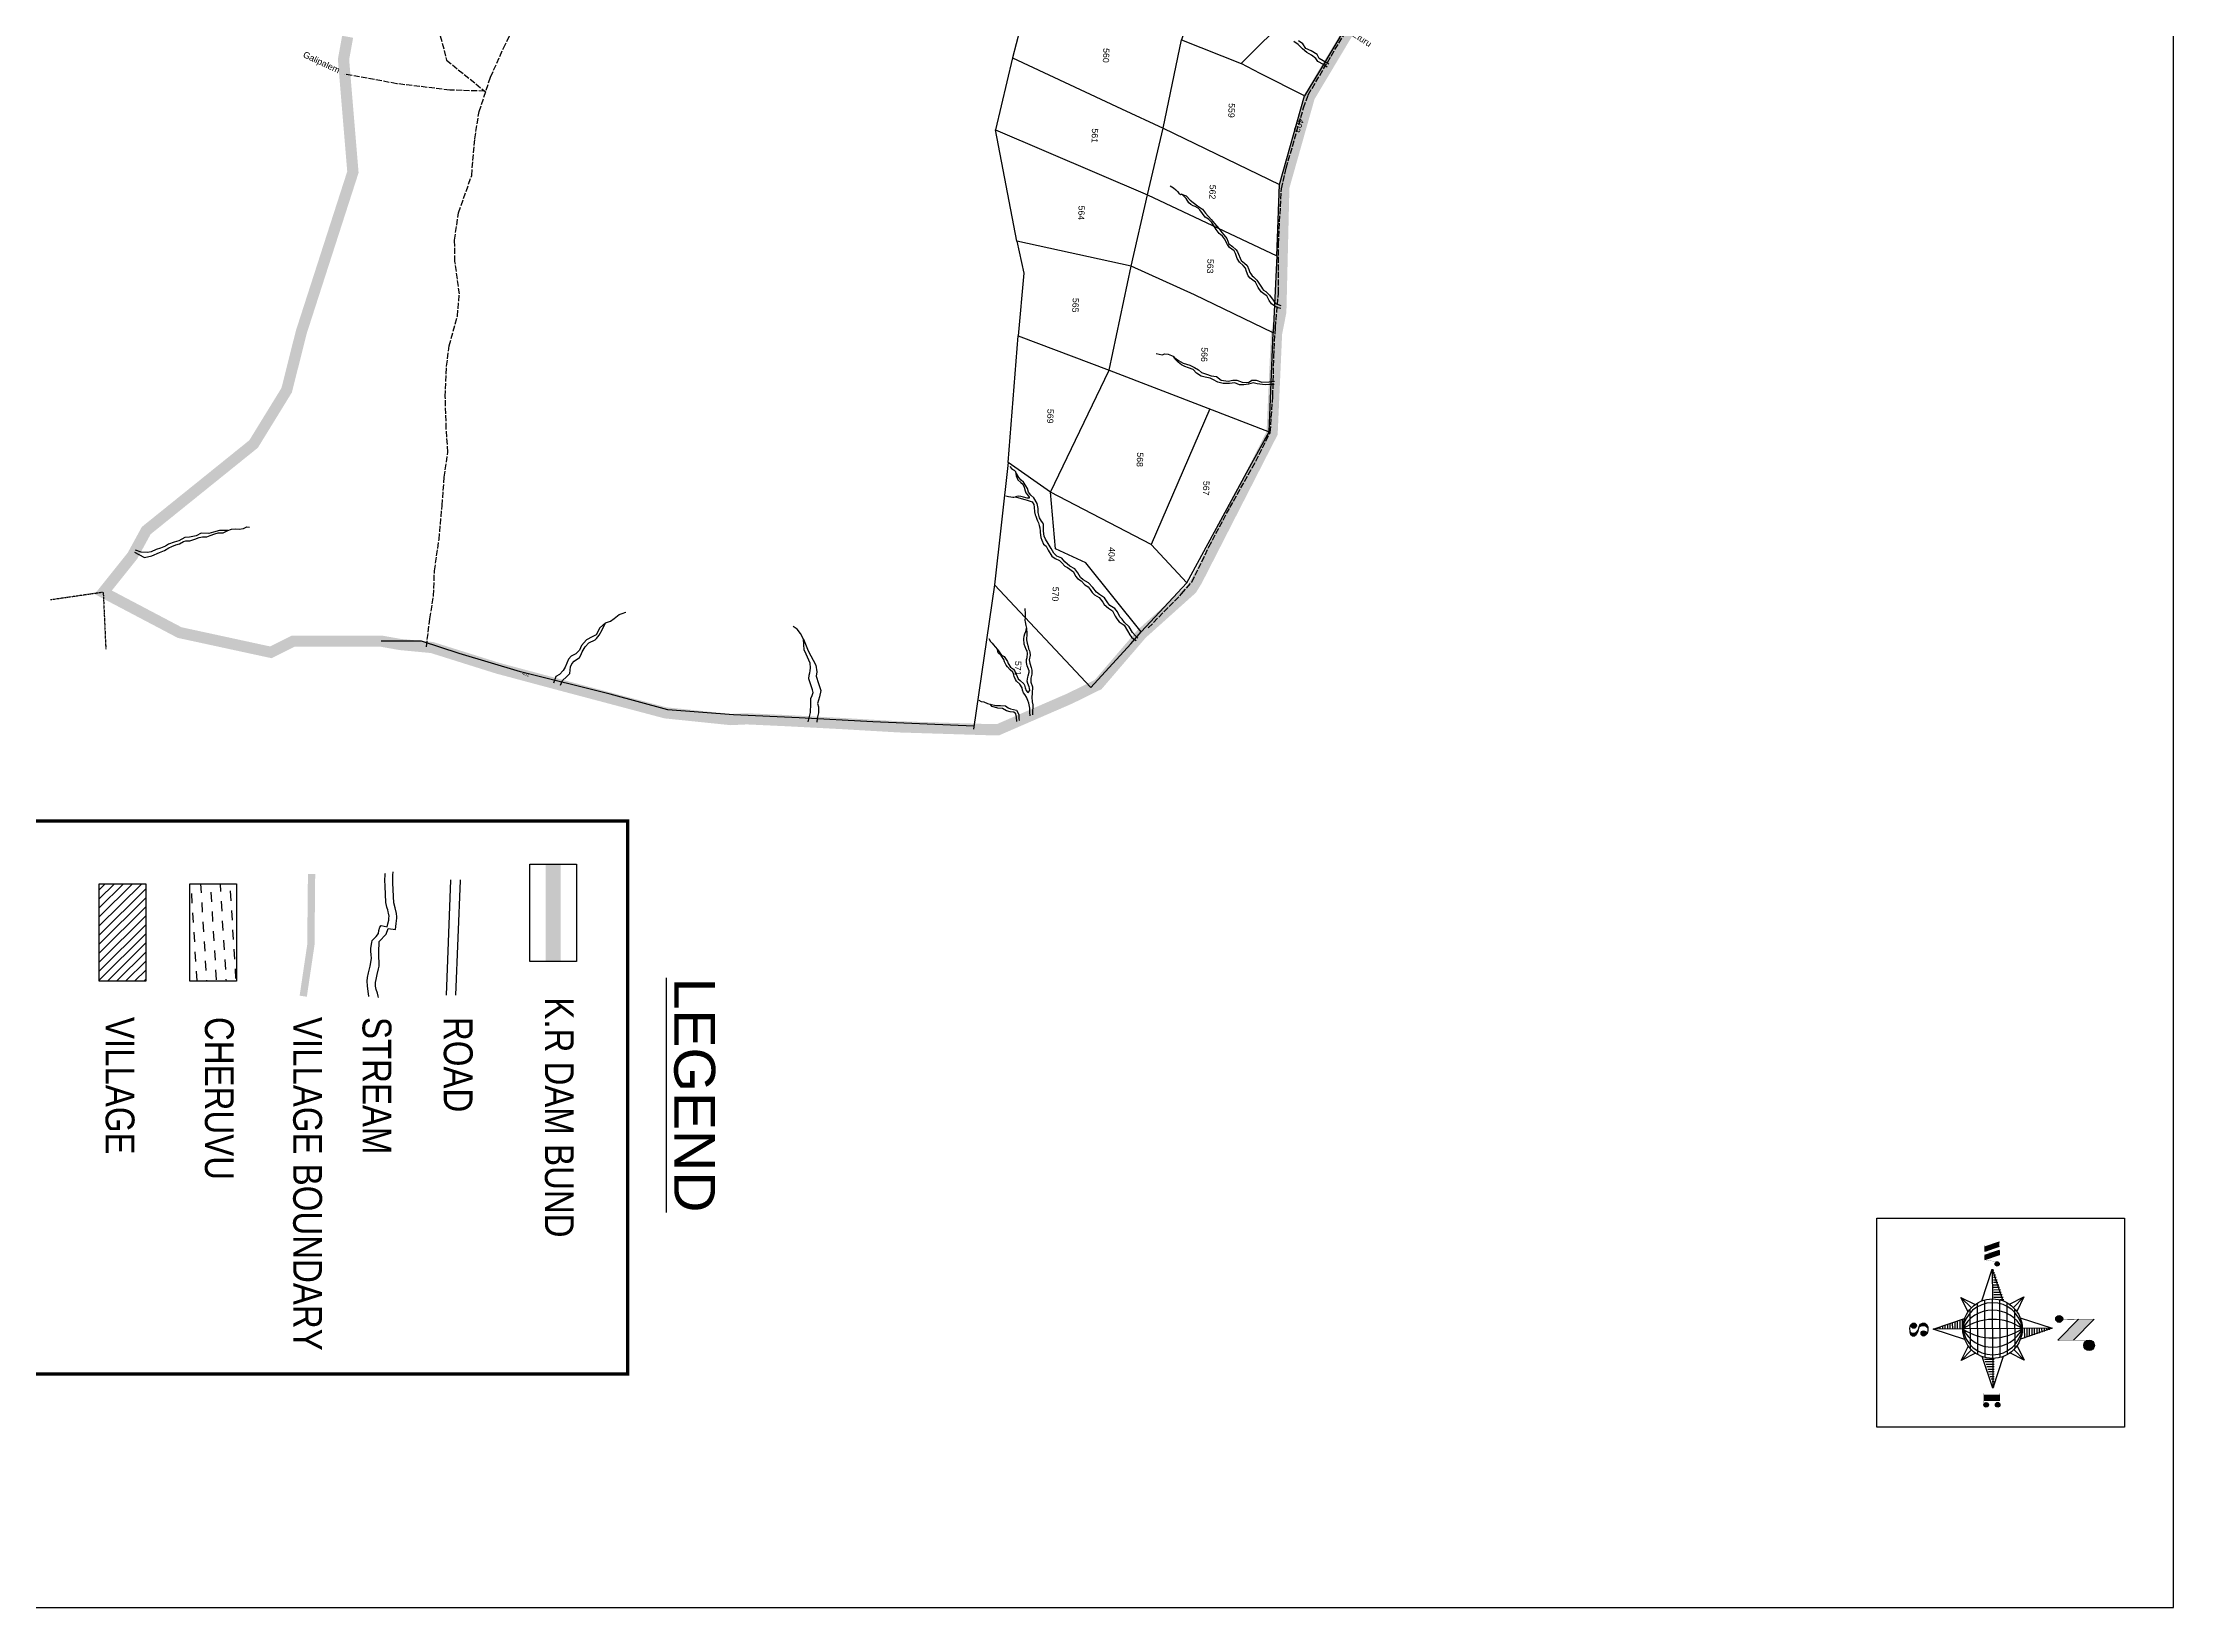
# Model space of a CAD drawing. Header units: inches. Extents: x 337143 to 343737, y 1590289 to 1599624.
# Drawn here: x 339495 to 343737, y 1590289 to 1593406 of the extents above; entities that cross this region are included whole.
import ezdxf
from ezdxf.enums import TextEntityAlignment as Align

# ---------------------------------------------------------------- set-up
doc = ezdxf.new("R2010")
doc.units = ezdxf.units.IN
doc.header["$MEASUREMENT"] = 0
for name, pattern in [('ACAD_ISO02W100', [15, 12, -3]), ('ACAD_ISO03W100', [30, 12, -18]), ('BORDER', [1.75, 0.5, -0.25, 0.5, -0.25, 0, -0.25])]:
    doc.linetypes.add(name, pattern=pattern)
for name, color, linetype in [('AQUADUCT', 1, 'Continuous'), ('BLOCK', 7, 'Continuous'), ('bord', 1, 'Continuous'), ('C LINE COO', 6, 'Continuous'), ('CARTTRACK', 30, 'ACAD_ISO02W100'), ('FRAME 025', 7, 'Continuous'), ('NALA', 4, 'Continuous'), ('STREAM', 4, 'Continuous'), ('SURVEY_BND', 7, 'Continuous'), ('TABLE', 7, 'Continuous'), ('Tank', 17, 'Continuous'), ('TITLEBLOCK', 7, 'Continuous'), ('VILLAGE BOUNDARY', 6, 'Continuous'), ('VILLAGE_AREA', 1, 'Continuous')]:
    doc.layers.add(name, color=color, linetype=linetype)
doc.layers.add('ROAD', color=1, linetype='Continuous', lineweight=25)
doc.layers.add('VILL_BOUNDARY', color=6, linetype='BORDER', lineweight=30)
doc.styles.add('A', font='arial.ttf')
doc.styles.add('ARIALN', font='ARIALN.TTF')
doc.styles.get("Standard").update_dxf_attribs({"font": 'arial.ttf'})
pattern_1 = [(267.297113149, (-8720374.938, 50637915.138), (10.5367255337, -0.497431438), [])]
pattern_2 = [(357.297113149, (-8720374.938, 50637915.138), (0.497431438, 10.5367255337), [])]

# ---------------------------------------------------------------- blocks, each defined once
blk = doc.blocks.new('*X17')
at = {"color": 0, "linetype": 'Continuous'}
for p, q in [((6321.6, 240.5), (6322.3, 241.2)), ((6321.6, 240.3), (6322.3, 241)), ((6321.6, 240.1), (6322.3, 240.8)), ((6321.6, 239.9), (6322.4, 240.7)), ((6321.6, 239.8), (6322.4, 240.6)), ((6321.6, 239.6), (6322.5, 240.5)), ((6321.6, 239.4), (6322.5, 240.3)), ((6321.6, 239.2), (6322.6, 240.2)), ((6321.7, 239.1), (6322.6, 240.1)), ((6321.8, 240.8), (6322.4, 241.4)), ((6321.8, 239), (6322.7, 240)), ((6321.8, 239), (6322.8, 239.9)), ((6321.9, 238.9), (6322.9, 239.8)), ((6322, 238.8), (6323, 239.7)), ((6322.1, 241.3), (6322.4, 241.6)), ((6322.1, 238.7), (6323.1, 239.6)), ((6322.2, 238.6), (6323.1, 239.6)), ((6322.3, 238.5), (6323.2, 239.5)), ((6322.4, 238.5), (6323.3, 239.4)), ((6322.5, 238.4), (6323.4, 239.3)), ((6322.7, 238.4), (6323.6, 239.3)), ((6322.8, 238.3), (6323.7, 239.2)), ((6322.9, 238.3), (6323.8, 239.1)), ((6323.1, 238.2), (6323.9, 239.1)), ((6323.2, 238.2), (6324, 239)), ((6323.3, 238.2), (6324.2, 239)), ((6323.5, 238.1), (6324.3, 238.9)), ((6323.7, 238.1), (6324.4, 238.9)), ((6323.8, 238.1), (6324.6, 238.8)), ((6324.1, 238.2), (6324.7, 238.8)), ((6324.3, 238.3), (6324.9, 238.8)), ((6324.6, 238.3), (6325.1, 238.8)), ((6324.8, 238.4), (6325.2, 238.8)), ((6325.1, 238.5), (6325.4, 238.8)), ((6325.4, 238.6), (6325.6, 238.8))]:
    blk.add_line(p, q, dxfattribs=at)
blk = doc.blocks.new('*X16')
at = {"color": 0, "linetype": 'Continuous'}
for p, q in [((6324.4, 240.3), (6324.5, 240.4)), ((6324.6, 240.3), (6324.8, 240.5)), ((6324.7, 240.2), (6325, 240.5)), ((6324.8, 240.2), (6325.2, 240.6)), ((6325, 240.1), (6325.5, 240.6)), ((6325.1, 240.1), (6325.6, 240.6)), ((6325.2, 240), (6325.8, 240.6)), ((6325.3, 240), (6326, 240.6)), ((6325.4, 239.9), (6326.1, 240.6)), ((6325.5, 239.8), (6326.2, 240.5)), ((6325.6, 239.8), (6326.3, 240.5)), ((6325.7, 239.7), (6326.5, 240.4)), ((6325.9, 239.6), (6326.6, 240.3)), ((6326, 239.5), (6326.7, 240.3)), ((6326, 239.4), (6326.8, 240.2)), ((6326.1, 239.3), (6327, 240.2)), ((6326.2, 239.3), (6327.1, 240.1)), ((6326.3, 239.2), (6327.1, 240)), ((6326.4, 239.1), (6327.2, 239.9)), ((6326.5, 239), (6327.3, 239.8)), ((6326.5, 238.9), (6327.4, 239.7)), ((6326.6, 238.8), (6327.5, 239.6)), ((6326.7, 238.7), (6327.5, 239.5)), ((6326.8, 238.6), (6327.6, 239.4)), ((6326.8, 238.5), (6327.7, 239.3)), ((6326.9, 238.3), (6327.8, 239.2)), ((6326.9, 238.2), (6327.9, 239.1)), ((6327, 238.1), (6327.8, 239)), ((6327, 237.9), (6327.8, 238.8)), ((6327, 237.8), (6327.8, 238.6)), ((6326.8, 236.5), (6327.4, 237)), ((6326.9, 236.8), (6327.6, 237.4)), ((6327, 237.6), (6327.8, 238.4)), ((6327, 237.4), (6327.8, 238.2)), ((6327, 237.3), (6327.8, 238)), ((6327, 237.1), (6327.8, 237.9))]:
    blk.add_line(p, q, dxfattribs=at)
blk = doc.blocks.new('H')
at = {"layer": 'bord', "extrusion": (0.000427885, 0.004792, 0.999988)}
h = blk.add_hatch(dxfattribs=at)
h.set_pattern_fill('LINE', color=8, scale=84.387686, angle=-2.70289, style=0)
h.set_pattern_definition(pattern_2)
h.paths.add_polyline_path([(-492.5, 785.6, -0.090992), (-448, 775.2), (-486.5, 912)])
h = blk.add_hatch(dxfattribs=at)
h.set_pattern_fill('LINE', color=8, scale=84.387686, angle=-92.70289, style=0)
h.set_pattern_definition(pattern_1)
h.paths.add_polyline_path([(-624.9, 665.1, -0.090992), (-614.5, 709.6), (-751.3, 671.1)])
h = blk.add_hatch(dxfattribs=at)
h.set_pattern_fill('LINE', color=8, scale=84.387686, angle=-92.70289, style=0)
h.set_pattern_definition(pattern_1)
h.paths.add_polyline_path([(-245.6, 647.2), (-372, 653.2, -0.090992), (-382.4, 608.7)])
h = blk.add_hatch(dxfattribs=at)
h.set_pattern_fill('LINE', color=8, scale=84.387686, angle=-2.70289, style=0)
h.set_pattern_definition(pattern_2)
h.paths.add_polyline_path([(-504.4, 532.7, -0.090992), (-548.9, 543.1), (-510.4, 406.3)])
for p, q in [((-519.4, 1020.4, -1216.8), (-434.7, 927.3, -1216.4)), ((-516.2, 1087.1, -1217.1), (-431.5, 994, -1216.7)), ((-538.3, 773.7, -1215.6), (-487, 906.2, -1216.3)), ((-487, 906.2, -1216.3), (-493, 779.8, -1215.7)), ((-487, 906.2, -1216.3), (-448.5, 769.4, -1215.7)), ((-626.7, 793.8, -1215.7), (-566.8, 760.2, -1215.6)), ((-626.7, 793.8, -1215.7), (-584.1, 747, -1215.5)), ((-598.9, 731, -1215.4), (-626.7, 793.8, -1215.7)), ((-421.3, 753.3, -1215.6), (-358.5, 781.1, -1215.7)), ((-358.5, 781.1, -1215.7), (-405.3, 738.5, -1215.5)), ((-358.5, 781.1, -1215.7), (-392.1, 721.2, -1215.4)), ((-864.7, 700.9, -1215.1), (-846.9, 637.7, -1214.9)), ((-846.9, 700.1, -1215.1), (-829.1, 636.9, -1214.9)), ((-829.1, 699.2, -1215.2), (-811.3, 636, -1214.9)), ((-829.1, 699.2, -1215.2), (-811.3, 698.4, -1215.2)), ((-811.3, 698.4, -1215.2), (-793.5, 635.2, -1214.9)), ((-751.8, 665.3, -1215), (-615, 703.8, -1215.3)), ((-751.8, 665.3, -1215), (-625.4, 659.3, -1215)), ((-619.3, 614, -1214.8), (-751.8, 665.3, -1215)), ((-246.1, 641.4, -1215.1), (-382.9, 602.9, -1214.9)), ((-378.6, 692.6, -1215.3), (-246.1, 641.4, -1215.1)), ((-372.5, 647.4, -1215.1), (-246.1, 641.4, -1215.1)), ((-213.5, 669.3, -1215.3), (-216.7, 600.8, -1214.9)), ((-197.2, 599.9, -1214.9), (-193.9, 668.4, -1215.3)), ((-639.4, 525.6, -1214.4), (-605.8, 585.5, -1214.7)), ((-639.4, 525.6, -1214.4), (-592.6, 568.1, -1214.6)), ((-576.6, 553.3, -1214.6), (-639.4, 525.6, -1214.4)), ((-371.2, 512.9, -1214.5), (-431.1, 546.5, -1214.6)), ((-371.2, 512.9, -1214.5), (-413.8, 559.7, -1214.7)), ((-399, 575.7, -1214.7), (-371.2, 512.9, -1214.5)), ((-510.9, 400.5, -1213.9), (-549.4, 537.2, -1214.5)), ((-459.6, 533, -1214.5), (-510.9, 400.5, -1213.9)), ((-504.9, 526.9, -1214.5), (-510.9, 400.5, -1213.9))]:
    blk.add_line(p, q, dxfattribs=at)
at = {"layer": 'bord', "color": 8, "linetype": 'ByBlock', "extrusion": (0.000427885, 0.004792, 0.999988)}
for p, q in [((-410.8, 744.2, -1215.5), (-578.1, 752.1, -1215.5)), ((-493, 779.8, -1215.7), (-504.9, 526.9, -1214.5)), ((-372.5, 647.4, -1215.1), (-625.4, 659.3, -1215)), ((-375, 679.2, -1215.3), (-619.9, 690.7, -1215.2)), ((-386.5, 711.4, -1215.4), (-605.5, 721.7, -1215.4)), ((-378, 615.9, -1214.9), (-622.9, 627.5, -1214.9)), ((-392.4, 584.9, -1214.8), (-611.4, 595.3, -1214.7)), ((-419.8, 554.6, -1214.6), (-587.1, 562.5, -1214.6))]:
    blk.add_line(p, q, dxfattribs=at)
at = {"layer": 'bord', "extrusion": (0.000427885, 0.004792, 0.999988), "elevation": -1212.1}
for points, const_width in [([(-522, 959.6), (-515.7, 1092.9)], 1.61), ([(-434.2, 933.1), (-427.9, 1066.5)], 1.61), ([(-870.1, 707), (-846.4, 705.9)], 0.642), ([(-828.6, 642.7), (-855.2, 643.9)], 0.642), ([(-828.6, 642.7), (-821, 678)], 0.642), ([(-810.8, 641.8), (-784.1, 640.6)], 0.642), ([(-793, 641), (-781.6, 693.9)], 0.642), ([(-222.7, 675.6), (-173.8, 673.3)], 0.706), ([(-194.8, 644.8), (-185, 644.4)], 0.706), ([(-177.1, 604.8), (-226, 607.1)], 0.706)]:
    blk.add_lwpolyline(points, dxfattribs=dict(at, const_width=const_width))
for points, const_width in [([(-413.7, 1073.1, 1), (-397.6, 1057.7, 1)], 22.3), ([(-530.3, 949.5, 1), (-519.6, 939.3, 1)], 14.8), ([(-775.9, 696.6, 1), (-769.5, 690.4, 1)], 8.9), ([(-177.8, 666.9, 1), (-170.8, 660.1, 1)], 9.79), ([(-180.1, 618, 1), (-173.1, 611.2, 1)], 9.79), ([(-489.8, 361.7, 1), (-498.1, 369.1, 1)], 11.1), ([(-525.2, 321.6, 1), (-533.4, 328.9, 1)], 11.1)]:
    blk.add_lwpolyline(points, format="xyb", close=True, dxfattribs=dict(at, const_width=const_width))
for points in [[(-537, 317.4), (-530.7, 310.5), (-519.8, 306.8), (-504.9, 306.9), (-493.9, 310), (-486.3, 317.7), (-486.5, 325.8), (-490.6, 333.3), (-493.5, 336.2), (-502.8, 340.9), (-522.5, 347.3), (-530.4, 351.6), (-533.7, 354.6), (-537.4, 362.6), (-537, 373.4), (-530, 380.7), (-520, 384.1), (-503.5, 384.2), (-492.5, 379.9), (-487.1, 373.3)], [(-522.5, 347.6), (-526.2, 353.8), (-527.8, 360.6), (-527.9, 370.6), (-525.9, 375.5), (-521.3, 381.2), (-514.5, 384.4)], [(-504.9, 306.9), (-499, 312.4), (-497, 319.4), (-497.5, 326.5), (-501.2, 335.4), (-509.2, 343.2)]]:
    blk.add_lwpolyline(points, dxfattribs=at)
at = {"layer": 'bord', "extrusion": (0.000427885, 0.004792, 0.999988)}
for centre, radius in [((-405.6, 1065.4, -1212.1), 22.3), ((-525, 944.4, -1212.1), 14.8), ((-498.4, 659.1, -1212.1), 126.6), ((-772.7, 693.5, -1212.1), 8.9), ((-174.3, 663.5, -1212.1), 9.79), ((-176.6, 614.6, -1212.1), 9.79), ((-494, 365.4, -1212.1), 11.1), ((-529.3, 325.2, -1212.1), 11.1)]:
    blk.add_circle(centre, radius, dxfattribs=at)
at = {"layer": 'bord', "color": 8, "linetype": 'ByBlock', "extrusion": (0.000427885, 0.004792, 0.999988)}
for centre, radius, start, end in [((-481.5, 658.3, -1212.1), 127.7, 94.92536, 259.66906), ((-436.8, 656.2, -1212.1), 140.8, 113.28644, 241.30798), ((-315.9, 650.5, -1212.1), 222.3, 142.58916, 212.00526), ((-560.1, 662.1, -1212.1), 140.8, 293.28644, 61.30798), ((-681, 667.8, -1212.1), 222.3, 322.58916, 32.00526), ((-515.4, 659.9, -1212.1), 127.7, 274.92536, 79.66906)]:
    blk.add_arc(centre, radius, start, end, dxfattribs=at)
at = {"layer": 'bord', "extrusion": (0.000427885, 0.004792, 0.999988)}
for points in [[(-515.7, 1092.9, -1212.1), (-431, 999.8, -1212.1), (-518.9, 1026.2, -1212.1), (-434.2, 933.1, -1212.1)], [(-864.1, 706.7, -1212.1), (-846.4, 705.9, -1212.1), (-846.3, 643.5, -1212.1), (-828.6, 642.7, -1212.1)], [(-828.6, 705, -1212.1), (-810.8, 704.2, -1212.1), (-810.8, 641.8, -1212.1), (-793, 641, -1212.1)], [(-193.4, 674.2, -1212.1), (-196.6, 605.7, -1212.1), (-213, 675.1, -1212.1), (-216.2, 606.7, -1212.1)]]:
    blk.add_solid(points, dxfattribs=at)
at = {"layer": 'bord', "extrusion": (0.000427885, 0.004792, 0.999988), "xscale": 7.977342409717546, "yscale": 7.977342408231451, "zscale": 7.977342408476333, "rotation": 138.0840426661453}
for name, p in [('*X16', (38300.5, -31929.4, -1212.1)), ('*X17', (38314.4, -31950.9, -1212.1))]:
    blk.add_blockref(name, p, dxfattribs=at)

msp = doc.modelspace()

# ---------------------------------------------------------------- hatches: boundary and pattern name
at = {"layer": 'Tank'}
h = msp.add_hatch(dxfattribs=at)
h.set_pattern_fill('DASH', color=4, scale=155.195912, angle=-86.4595, style=0)
h.set_pattern_definition([(273.5405362, (-15930978.373, 5596561.807), (20.56047188, -18.164452831), [19.399489047, -19.399489047])])
h.paths.add_polyline_path([(339787.8, 1591536.5), (339880.5, 1591536.5), (339880.5, 1591730.4), (339787.8, 1591730.4)])
at = {"layer": 'VILLAGE_AREA'}
h = msp.add_hatch(dxfattribs=at)
h.set_pattern_fill('ANSI31', color=256, scale=102.119787, angle=-0.1777, style=0)
h.set_pattern_definition([(44.8222507, (-1952802.698, 2079825.704), (-8.998153735, 9.05415779), [])])
h.paths.add_polyline_path([(339699.9, 1591730.4), (339607.2, 1591730.4), (339607.2, 1591536.5), (339699.9, 1591536.5)])

# ---------------------------------------------------------------- linework, layer by layer
at = {"layer": 'BLOCK', "color": 5, "const_width": 30}
msp.add_lwpolyline([(340511, 1591575.5), (340511, 1591769.4)], dxfattribs=at)
at = {"layer": 'C LINE COO', "color": 0}
msp.add_lwpolyline([(337143.2, 1599624.3), (337143.2, 1590289), (343736.8, 1590289), (343736.8, 1599624.3), (337143.2, 1599624.3)], dxfattribs=at)
at = {"layer": 'CARTTRACK'}
for points in [[(340258.5, 1592202.2), (340265.5, 1592258.5), (340272.8, 1592303.8), (340274.7, 1592354.1), (340283.7, 1592416.4), (340289.9, 1592484.1), (340294.1, 1592540.4), (340301.4, 1592590.3), (340298.1, 1592636.8), (340296.2, 1592701), (340298.9, 1592761.5), (340303.8, 1592802.1), (340320.2, 1592861), (340324.3, 1592905.4), (340315.5, 1592970.2), (340314.7, 1593012.9), (340322.6, 1593067.3), (340348.8, 1593141.5), (340354.9, 1593214.4), (340363.6, 1593268.8), (340386.3, 1593337.5), (340412.2, 1593395.1), (340442.3, 1593457.4)], [(340274.8, 1593463.2), (340298.9, 1593371.1), (340376.6, 1593308)], [(341695.6, 1592240), (341762.3, 1592308.3), (341782.6, 1592331.5), (341816.6, 1592401.5), (341858.1, 1592479.8), (341902.9, 1592559), (341938.7, 1592629.5), (341943.8, 1592701.6), (341945.9, 1592780.7), (341948.9, 1592838.6), (341954.9, 1592907.3), (341954.9, 1593004.3), (341961, 1593115), (341970.4, 1593156.1), (342005.1, 1593276.2), (342014.3, 1593302.1), (342059.8, 1593379.2), (342095.2, 1593438.5)], [(340374.7, 1593309.5), (340305, 1593311.5), (340199.5, 1593324.3), (340096.1, 1593343.1)]]:
    msp.add_lwpolyline(points, dxfattribs=at)
at = {"layer": 'FRAME 025', "lineweight": -3, "const_width": 6.7}
msp.add_lwpolyline([(340659.1, 1591855.7), (340659.1, 1590754.2), (339283.5, 1590754.2), (339283.5, 1591855.7)], close=True, dxfattribs=at)
at = {"layer": 'FRAME 025', "lineweight": -3}
for points in [[(340557.4, 1591769.4), (340557.4, 1591575.5), (340464.7, 1591575.5), (340464.7, 1591769.4)], [(339880.5, 1591730.4), (339880.5, 1591536.5), (339787.8, 1591536.5), (339787.8, 1591730.4)]]:
    msp.add_lwpolyline(points, close=True, dxfattribs=at)
at = {"layer": 'NALA'}
for points in [[(342051.9, 1593357.2), (342045, 1593362.3), (342033.4, 1593368.2), (342029.1, 1593374.7), (342021, 1593381.3), (342011.8, 1593386.1), (342003.2, 1593393.5), (341994.5, 1593402.5), (341985.3, 1593408.6)], [(342055.4, 1593363), (342043.8, 1593369.6), (342035.8, 1593374.2), (342032, 1593382.3), (342019.9, 1593389.7), (342009.6, 1593394.7), (342003.7, 1593403.8), (341995.2, 1593409.5)], [(341739.7, 1593121.1), (341745.8, 1593116.7), (341750.5, 1593113.1), (341753.9, 1593109.3), (341756.4, 1593106.4), (341760, 1593103.8), (341761.9, 1593104.4)], [(341959.9, 1592876.6), (341954.6, 1592878.1), (341947.9, 1592881.3), (341941.1, 1592886), (341936.4, 1592892.6), (341932.2, 1592901.4), (341928.4, 1592903.9), (341920.9, 1592909.8), (341914.9, 1592918.6), (341911.8, 1592923.9), (341909.3, 1592928.7), (341906.4, 1592931.1), (341899, 1592937), (341895, 1592941.4), (341891.1, 1592950.3), (341889.2, 1592956.8), (341884.6, 1592962.3), (341877.4, 1592968.7), (341872.9, 1592976.3), (341869.5, 1592985.7), (341866.7, 1592991.1), (341857.8, 1592998.1), (341853.3, 1593003.9), (341847.6, 1593015.4), (341843.5, 1593020.7), (341837.1, 1593025.7), (341831.3, 1593034.1), (341822.6, 1593047.5), (341815.8, 1593054.5), (341809.1, 1593058.7), (341803.6, 1593065.7), (341798.5, 1593072.8), (341794.9, 1593076.5), (341789.1, 1593079.6), (341785, 1593081.1), (341780.3, 1593083.4), (341776.5, 1593087.2), (341771.1, 1593095.5), (341765.6, 1593101.8), (341761.9, 1593104.4), (341771.1, 1593100.9), (341779.4, 1593092.3), (341793.5, 1593080.8), (341803.8, 1593074.2), (341809.6, 1593066.1), (341821.3, 1593053.6), (341828, 1593045.7), (341836.3, 1593035.6), (341843.1, 1593027), (341852.4, 1593016.2), (341856.2, 1593005.5), (341863.5, 1592999.9), (341870.8, 1592993.6), (341873.6, 1592989.2), (341880.7, 1592972.3), (341887.3, 1592966.9), (341892.6, 1592961.8), (341895.9, 1592954.2), (341898.3, 1592948.1), (341899.9, 1592945.3), (341902.9, 1592941.2), (341905.1, 1592939.7), (341911.7, 1592932.7), (341917, 1592925.1), (341921.1, 1592919), (341923.4, 1592915.7), (341925.4, 1592913), (341930, 1592910), (341936.9, 1592903.3), (341944.7, 1592892.8), (341948.2, 1592887.2), (341951.3, 1592886), (341960, 1592882.7)], [(341711.7, 1592786.7), (341723.3, 1592783.9), (341729, 1592786), (341735.1, 1592785.7), (341741.8, 1592782.9), (341746.6, 1592780.7), (341747.6, 1592778.8)], [(341946.7, 1592724.9), (341937.4, 1592725.1), (341928.3, 1592724.5), (341912.8, 1592726.6), (341904.5, 1592728.4), (341895.7, 1592725.8), (341886.1, 1592724.3), (341877.7, 1592724.7), (341868.4, 1592728.1), (341857.5, 1592726.9), (341844.6, 1592726.8), (341834.6, 1592729.5), (341824.5, 1592735.2), (341818.8, 1592738), (341808.9, 1592739.4), (341801.4, 1592741.9), (341792, 1592747.8), (341785, 1592754.7), (341776.2, 1592758), (341768.6, 1592760.7), (341762.1, 1592764.1), (341755.2, 1592769.6), (341748, 1592776.8), (341746.7, 1592779.3), (341756.2, 1592773.2), (341765.2, 1592767.5), (341778.3, 1592763.4), (341787.8, 1592758.7), (341795.8, 1592754.5), (341801.5, 1592748.8), (341811.5, 1592745.5), (341821.2, 1592742.4), (341831.6, 1592741.1), (341841, 1592734), (341855.1, 1592731.7), (341864.2, 1592734), (341872.1, 1592733.4), (341883, 1592729.7), (341895.3, 1592729.3), (341902.1, 1592733.6), (341910.8, 1592733.4), (341921.9, 1592729.7), (341936.8, 1592730.5), (341947, 1592731.9)], [(341420.3, 1592561.6), (341423.6, 1592557.6), (341427.3, 1592555.1), (341428.7, 1592554.4), (341431.3, 1592551.6)], [(341675.1, 1592219.5), (341670.2, 1592224.5), (341664.4, 1592231.2), (341658, 1592242.1), (341648.4, 1592251.2), (341643.9, 1592257.5), (341639, 1592262.5), (341634.3, 1592272.5), (341629, 1592278.6), (341619.6, 1592284.5), (341615.5, 1592290.4), (341608.8, 1592300), (341598.9, 1592306.6), (341592.9, 1592311.6), (341585.6, 1592320.6), (341576.9, 1592329.9), (341566.5, 1592336.2), (341561.1, 1592340.9), (341555.5, 1592350.1), (341549.4, 1592357.8), (341539.9, 1592363), (341529.9, 1592371.9), (341523.7, 1592378.9), (341514.1, 1592382.9), (341507.8, 1592388.8), (341502.4, 1592398.2), (341496.2, 1592408.6), (341490.9, 1592416.9), (341488.3, 1592423.1), (341487.5, 1592432.7), (341487, 1592437.2), (341487.4, 1592442.1), (341487.5, 1592446.1), (341486.1, 1592449.4), (341483, 1592452.6), (341479.2, 1592459.3), (341476.5, 1592470.3), (341476.6, 1592474.3), (341476.8, 1592478.3), (341474.9, 1592487.9), (341468.2, 1592499.3), (341462, 1592504.8), (341457.2, 1592510.4), (341455.1, 1592518.2), (341451.9, 1592523.2), (341447.1, 1592530.7), (341442.9, 1592534.6), (341438, 1592539.5), (341433.6, 1592547.6), (341431.3, 1592551.6), (341432.8, 1592543.1), (341436.2, 1592535.1), (341441.8, 1592530), (341446.2, 1592526.3), (341448.9, 1592520.6), (341450.7, 1592513), (341452.3, 1592509.3), (341455.6, 1592505.2), (341459, 1592500.7), (341458.9, 1592498.9), (341455, 1592498.8), (341447.7, 1592500.7), (341442.3, 1592502.1), (341437.1, 1592502.6), (341431.6, 1592501.2), (341442.9, 1592498.1), (341449.8, 1592495.9), (341454.5, 1592494.4), (341458.9, 1592493.6), (341464.5, 1592491.6), (341468.3, 1592486.2), (341468.6, 1592480.8), (341469, 1592471.4), (341470.6, 1592465.5), (341471.8, 1592462.7), (341473.3, 1592459.1), (341474.1, 1592456.6), (341475.5, 1592453.7), (341477.2, 1592449.8), (341478.9, 1592444.1), (341480.2, 1592439.5), (341480.8, 1592432.9), (341480.8, 1592430), (341481.6, 1592420.2), (341483.9, 1592414.7), (341487.4, 1592407.1), (341492.8, 1592402.9), (341496.3, 1592395), (341503.8, 1592383.2), (341510.5, 1592378.3), (341518.9, 1592374.4), (341523.6, 1592370.1), (341529.9, 1592363), (341535.3, 1592360.2), (341546.8, 1592352.1), (341551.2, 1592343.5), (341555.1, 1592338.7), (341562.1, 1592333.7), (341569.7, 1592326.1), (341576, 1592321.8), (341579.9, 1592316.7), (341584, 1592310.7), (341588.9, 1592306.3), (341598.2, 1592301), (341605.2, 1592291.5), (341608.3, 1592286.7), (341616.7, 1592279.4), (341624.3, 1592274.2), (341630, 1592263.4), (341633.1, 1592258.2), (341638.2, 1592252.4), (341644.1, 1592248.3), (341648.1, 1592245.7), (341654.3, 1592234.5), (341659.2, 1592226.6), (341662.6, 1592221.7), (341666.2, 1592218.5), (341671.5, 1592215.3)], [(341412.1, 1592503.4), (341417.3, 1592502.1), (341422.5, 1592501), (341426.1, 1592500.6), (341428.3, 1592500.3), (341431.6, 1592501.2)], [(339677.4, 1592391.3), (339685.8, 1592386.2), (339697.2, 1592380.7), (339712, 1592383.6), (339727.4, 1592390.5), (339737.5, 1592394.2), (339745.5, 1592399.8), (339751.5, 1592402.5), (339760, 1592405.9), (339767.2, 1592407.7), (339774.7, 1592412), (339779.5, 1592413.9), (339787.4, 1592413.6), (339797.6, 1592416.7), (339806.4, 1592420.5), (339812.7, 1592421.9), (339821.6, 1592421.6), (339828.3, 1592424.1), (339837.2, 1592427.5), (339843.9, 1592429.5), (339854.2, 1592429.3), (339863.3, 1592434.3), (339846.6, 1592434), (339834.8, 1592431.1), (339825.5, 1592428.3), (339810.3, 1592429.2), (339799.9, 1592423.6), (339787, 1592421.1), (339777.4, 1592420.5), (339765.9, 1592413.6), (339756.4, 1592410.8), (339745.3, 1592406.7), (339739.1, 1592402.9), (339729.4, 1592399.2), (339720.7, 1592396.4), (339710.6, 1592391.8), (339703.3, 1592390.4), (339690.5, 1592391.3), (339679.6, 1592395.2)], [(339863.3, 1592434.3), (339870.6, 1592436.8), (339878.9, 1592437.3), (339885.9, 1592437), (339894.3, 1592438.3), (339901.2, 1592441.2), (339906.6, 1592441)], [(340525.9, 1592126.4), (340529.3, 1592135.5), (340537.8, 1592142.6), (340543.9, 1592149.2), (340545.6, 1592162.4), (340548.2, 1592168.7), (340552.6, 1592174.2), (340563.2, 1592181.5), (340566, 1592186.1), (340568.8, 1592192.6), (340574.4, 1592202.8), (340582, 1592210.4), (340594.7, 1592216.1), (340597.6, 1592219.1), (340602.4, 1592225.5), (340608.4, 1592236.2), (340615, 1592250.6), (340604.2, 1592240.4), (340596.9, 1592226.1), (340588.4, 1592222.7), (340577.4, 1592216.3), (340567.1, 1592205.3), (340563.4, 1592195.8), (340556.4, 1592188.7), (340546.8, 1592184.2), (340541.6, 1592177.8), (340534.9, 1592162), (340531.1, 1592155.5), (340523.9, 1592147.6), (340516.4, 1592143.4), (340511.6, 1592130.2)], [(340615, 1592250.6), (340625.2, 1592253.4), (340632.2, 1592259.1), (340642.6, 1592266.8), (340648.6, 1592268.7), (340655.4, 1592271.4), (340655.4, 1592271.4)], [(341009.7, 1592217.9), (341003.4, 1592229.1), (340996.6, 1592237.4), (340988.9, 1592243.1)], [(341450.1, 1592278.9), (341450.5, 1592268.4), (341450.8, 1592261.7), (341449.9, 1592254.9), (341450.6, 1592252.3), (341451.8, 1592245.1), (341452.9, 1592242.3), (341453.3, 1592239.4)], [(341019, 1592053.1), (341023.1, 1592071.5), (341023.7, 1592089.1), (341024.1, 1592099.3), (341026.8, 1592105.3), (341028.7, 1592111.5), (341027.4, 1592116.9), (341020.2, 1592138.6), (341020.6, 1592145.9), (341021.8, 1592150.9), (341022.7, 1592154.7), (341023.6, 1592160.8), (341022.9, 1592170.1), (341014.6, 1592188), (341010.7, 1592196.2), (341009.7, 1592217.9), (341018.4, 1592194.6), (341033.7, 1592166), (341035.9, 1592152.6), (341034.7, 1592143.9), (341039, 1592129.7), (341043.8, 1592115.4), (341041.5, 1592103.1), (341037.6, 1592089.5), (341039, 1592082.7), (341039.2, 1592071.1), (341037.4, 1592063.1), (341036.7, 1592059.4), (341035.9, 1592052.3)], [(341378.2, 1592219.2), (341381.6, 1592213.3), (341385.1, 1592209.5), (341388, 1592206.5), (341391.2, 1592202.3), (341395.5, 1592197.1)], [(341461, 1592065.3), (341459.9, 1592072.3), (341460.2, 1592080.2), (341457.9, 1592090.2), (341456.1, 1592095.7), (341453.5, 1592102), (341449.9, 1592107.3), (341447.3, 1592110.7), (341445.3, 1592116.4), (341444.6, 1592121.1), (341440, 1592128.1), (341433.3, 1592134.1), (341431.3, 1592137.6), (341428.8, 1592143.6), (341427.8, 1592148.7), (341426, 1592152.2), (341420.7, 1592156.4), (341415.5, 1592162.6), (341412.9, 1592166.2), (341409.8, 1592172.8), (341408, 1592177.5), (341402.9, 1592185), (341396.7, 1592190.7), (341395.5, 1592197.1), (341403.4, 1592185.8), (341409.2, 1592183), (341413.1, 1592177.4), (341415.5, 1592173.1), (341417, 1592169.1), (341421.4, 1592162.1), (341427.2, 1592157.8), (341430.8, 1592152.8), (341437, 1592138.8), (341441, 1592135.2), (341447.9, 1592128.5), (341449.1, 1592125.8), (341450.6, 1592120.9), (341452.6, 1592115.8), (341455.3, 1592112.1), (341456.8, 1592111.6), (341459.8, 1592115.6), (341459.2, 1592120.1), (341458.4, 1592122.8), (341456.1, 1592129.3), (341454.7, 1592134), (341455.9, 1592141.9), (341456.4, 1592144.6), (341458.6, 1592151.7), (341458.7, 1592154.6), (341454.7, 1592164.7), (341453.4, 1592171.6), (341453.6, 1592177), (341454.6, 1592181.1), (341455.7, 1592189.4), (341454.4, 1592194.2), (341453, 1592197.5), (341449, 1592207.9), (341448.1, 1592218.2), (341448.6, 1592223.7), (341450, 1592228.1), (341451.8, 1592232.9), (341452.8, 1592235.6), (341453.3, 1592239.4), (341453.8, 1592228.3), (341453.3, 1592216.1), (341454.4, 1592209.9), (341456.5, 1592203.3), (341457.6, 1592198.6), (341459.1, 1592194.7), (341459.7, 1592191.6), (341461, 1592186.1), (341459, 1592176.7), (341460.3, 1592169.8), (341462.6, 1592161), (341464.3, 1592155.9), (341463.7, 1592148.2), (341461.9, 1592140.3), (341462.2, 1592132.1), (341465, 1592123.1), (341464.8, 1592109.6), (341463.9, 1592101.9), (341464.5, 1592092.6), (341465.7, 1592086.9), (341465.8, 1592081.5), (341465.1, 1592075.2), (341465.3, 1592067.2)], [(341358.8, 1592096.4), (341362.9, 1592093.5), (341368.5, 1592092.6), (341375.7, 1592089.7), (341381, 1592088.3)], [(341434.1, 1592053.7), (341433.5, 1592062.2), (341432, 1592069.1), (341428.4, 1592072.6), (341420.7, 1592073.2), (341413.6, 1592075.1), (341405.6, 1592079.9), (341396.1, 1592080.6), (341385.3, 1592083.7), (341381, 1592088.3), (341392.4, 1592085.9), (341401.9, 1592085.6), (341411.7, 1592084.9), (341416.8, 1592080.9), (341421.8, 1592079.2), (341427.7, 1592077.9), (341433.5, 1592076.1), (341436.3, 1592071.9), (341437.9, 1592066.7), (341438.1, 1592062.5), (341438.4, 1592059.9), (341438.9, 1592055.7)]]:
    msp.add_lwpolyline(points, dxfattribs=at)
at = {"layer": 'ROAD', "color": 1}
for points in [[(340306.8, 1591738.6), (340306.7, 1591738), (340297.7, 1591508.8)], [(340326, 1591738.6), (340325.7, 1591737.1), (340316.8, 1591508.8)]]:
    msp.add_lwpolyline(points, dxfattribs=at)
at = {"layer": 'STREAM'}
for points in [[(340144.3, 1591505.6), (340144.1, 1591506.9), (340142.8, 1591515.9), (340141.5, 1591527), (340140.5, 1591536.5), (340141.5, 1591543.8), (340143.4, 1591552.9), (340146.7, 1591566.2), (340149.2, 1591581.9), (340148.8, 1591589.4), (340148.3, 1591595.3), (340148, 1591602.1), (340149.8, 1591613.7), (340150.4, 1591617.7), (340158.8, 1591625.3), (340163.5, 1591631.1), (340164.2, 1591637.6), (340166.1, 1591644.3), (340168.4, 1591647.5), (340180.4, 1591644.4), (340182, 1591650.8), (340183.8, 1591658.3), (340184.1, 1591662.3), (340184.2, 1591665.9), (340182.9, 1591671.9), (340182.4, 1591674.8), (340181.5, 1591678.6), (340180.8, 1591681.8), (340180, 1591684.1), (340179, 1591687.4), (340177.9, 1591693.5), (340176.8, 1591726), (340176.2, 1591729.3), (340176, 1591734.4), (340175.8, 1591738), (340176.7, 1591748.2), (340176.8, 1591750), (340177, 1591751.8)], [(340163, 1591504), (340162.9, 1591506.7), (340161.5, 1591512.5), (340158.8, 1591520), (340157.8, 1591523.5), (340157.6, 1591526.7), (340157.3, 1591528.5), (340157.3, 1591533.5), (340158.4, 1591539.8), (340160.8, 1591550), (340163.5, 1591561.1), (340164.4, 1591566.3), (340164.8, 1591575.7), (340164.2, 1591583.1), (340164, 1591593.6), (340164.8, 1591615.2), (340178.3, 1591630.1), (340182.8, 1591641.6), (340197, 1591639.7), (340198.5, 1591651.2), (340199.7, 1591662.2), (340199.7, 1591664.8), (340199.1, 1591671.6), (340196.5, 1591682.4), (340194.1, 1591692.4), (340191.9, 1591731.6), (340192.1, 1591740.2), (340191.6, 1591747.9), (340192.6, 1591754.3)]]:
    msp.add_lwpolyline(points, dxfattribs=at)
at = {"layer": 'SURVEY_BND'}
for points in [[(341861.6, 1593747.9), (341852.7, 1593689.2), (341762.1, 1593411.6), (341881.1, 1593364.5)], [(342116.1, 1593482.5), (342037, 1593349.5), (342006.9, 1593300), (341918.5, 1593344.7), (341881.1, 1593364.5), (341977.6, 1593461.1), (342061.2, 1593545.8), (342104.1, 1593587.5)], [(341469.1, 1593543.5), (341425.4, 1593376.1), (341642.5, 1593274.3), (341725.5, 1593235.4), (341762.1, 1593411.6)], [(341425.4, 1593376.1), (341391.7, 1593232.6), (341694.2, 1593102.8), (341725.5, 1593235.4)], [(341725.5, 1593235.4), (341956.8, 1593123.6), (342006.9, 1593300)], [(341661.9, 1592961.1), (341434.2, 1593010.7), (341391.7, 1593232.6)], [(341951.7, 1592981.7), (341944.6, 1592828.3), (341787.7, 1592903.5), (341661.9, 1592961.1), (341694.2, 1593102.8)], [(341694.2, 1593102.8), (341951.7, 1592981.7), (341956.8, 1593123.6)], [(341434.2, 1593010.7), (341448, 1592946.9), (341436.8, 1592822.2), (341617.8, 1592753.5), (341661.9, 1592961.1)], [(341501.2, 1592510.7), (341417, 1592569.9), (341436.8, 1592822.2)], [(341617.8, 1592753.5), (341814.7, 1592677.9), (341936.6, 1592631), (341944.6, 1592828.3)], [(341701.7, 1592406.6), (341501.2, 1592510.7), (341617.8, 1592753.5)], [(341818.3, 1592676.5), (341701.7, 1592406.6), (341772.3, 1592329.8), (341891.3, 1592549), (341936.6, 1592631)], [(341417, 1592569.9), (341389.5, 1592326.2), (341581.4, 1592121.5), (341661.1, 1592208.5), (341681.4, 1592232.1), (341571.2, 1592370.1), (341511.1, 1592397.7), (341501.2, 1592510.7)], [(341681.4, 1592232.1), (341772.3, 1592329.8)], [(341389.5, 1592326.2), (341347.6, 1592038.5)], [(341348.5, 1592044.5), (341147.3, 1592053.4), (341001, 1592061.3), (340870.3, 1592067.2), (340739.5, 1592076.7), (340624.3, 1592108.2), (340446, 1592152.9), (340323.6, 1592189.5), (340248.7, 1592214.1), (340168.7, 1592213.8)]]:
    msp.add_lwpolyline(points, dxfattribs=at)
at = {"layer": 'VILL_BOUNDARY', "color": 6, "linetype": 'ACAD_ISO03W100', "lineweight": -2, "ltscale": 3}
for points, const_width in [([(342120, 1593471.4), (342016.5, 1593297.9), (341965.7, 1593118.1), (341959.7, 1592869.6), (341951.2, 1592826.4), (341942.4, 1592628.1), (341792.2, 1592334), (341782.1, 1592317.6), (341682.6, 1592228.3), (341595.9, 1592127.2), (341539.9, 1592099.6), (341397, 1592037.5), (341377.4, 1592037.5), (341198.6, 1592043.1), (341087.1, 1592049.6), (340976.3, 1592055.4), (340896.7, 1592059.1), (340864.4, 1592057.6), (340734.5, 1592071), (340529.1, 1592125.5), (340400, 1592160.1), (340269.7, 1592201.1), (340206, 1592207.2), (340168.7, 1592213.8), (339993.4, 1592213.9), (339949.1, 1592191.5), (339767.3, 1592230.9), (339615.2, 1592311.1), (339673.3, 1592383.7), (339700.8, 1592434.1), (339914.6, 1592606.5), (339980.4, 1592713.6), (340009.6, 1592829.6), (340112.3, 1593148.2), (340093.6, 1593372.7), (340101.8, 1593417.8)], 22.3), ([(340030, 1591750.2), (340028.6, 1591608.9), (340013.4, 1591506.5)], 14.5)]:
    msp.add_lwpolyline(points, dxfattribs=dict(at, const_width=const_width))
at = {"layer": 'VILL_BOUNDARY'}
for points in [[(339615.2, 1592311.1), (339510, 1592296)], [(339615.2, 1592311.1), (339620.4, 1592197.6)]]:
    msp.add_lwpolyline(points, dxfattribs=at)
at = {"layer": 'VILLAGE BOUNDARY', "color": 0, "elevation": -0.5}
msp.add_lwpolyline([(343639.4, 1591064.5), (343639.4, 1590647.7), (343146.6, 1590647.7), (343146.6, 1591064.5)], close=True, dxfattribs=at)
at = {"layer": 'VILLAGE_AREA'}
msp.add_lwpolyline([(339699.9, 1591730.4), (339699.9, 1591536.5), (339607.2, 1591536.5), (339607.2, 1591730.4)], close=True, dxfattribs=at)

# ---------------------------------------------------------------- block references
at = {"layer": 'AQUADUCT', "color": 1, "xscale": 0.4681205180433092, "yscale": 0.4681205181404948, "zscale": 0.4681205179114548, "rotation": 273.0783306008859}
msp.add_blockref('H', (343083.9, 1590594.5, 568.1), dxfattribs=at)

# ---------------------------------------------------------------- texts
at = {"layer": 'SURVEY_BND'}
for s, height, rotation, p in [('Eturu', 12.48, 326.7352, (342100.6, 1593419.7)), ('Galipalem', 12.48, 334.8536, (340011.7, 1593378)), ('560', 12.48, 268.028, (341606.2, 1593395.3)), ('559', 12.48, 268.028, (341855.9, 1593285.7)), ('561', 12.48, 268.028, (341583.7, 1593235.4)), ('403', 12.48, 249.6126, (341994.9, 1593257.2)), ('562', 12.48, 268.028, (341818.1, 1593123.2)), ('564', 12.48, 268.028, (341557.1, 1593081.7)), ('563', 12.48, 268.028, (341813.6, 1592975.4)), ('565', 12.48, 268.028, (341545.3, 1592897.7)), ('566', 12.48, 268.028, (341801.8, 1592799.4)), ('569', 12.48, 268.028, (341495.1, 1592676.6)), ('568', 12.48, 268.028, (341673.6, 1592590.1)), ('567', 12.48, 268.028, (341805.4, 1592533.2)), ('404', 12.48, 268.028, (341617.1, 1592401.3)), ('570', 12.48, 268.028, (341505.5, 1592322.4)), ('571', 12.48, 268.028, (341430.7, 1592174.6)), ('402', 6.24, 341.8636, (340448.4, 1592147.4))]:
    msp.add_text(s, height=height, rotation=rotation, dxfattribs=at).set_placement(p)
at = {"layer": 'TABLE', "extrusion": (0.004807, -0.000201441, 0.999988), "style": 'A'}
msp.add_text('%%ULEGEND', height=81.41, rotation=270, dxfattribs=at).set_placement((340788.9, 1591309.9, 1317.6), align=Align.MIDDLE)
at = {"layer": 'TITLEBLOCK', "extrusion": (0.004807, -0.000201441, 0.999988), "style": 'ARIALN'}
for s, height, p in [('K.R DAM BUND', 57.393, (340490.7, 1591504.5, 1316.1)), ('VILLAGE', 57.39, (339616, 1591465.5, 1311.9)), ('CHERUVU', 57.39, (339813.8, 1591465.5, 1312.9)), ('VILLAGE BOUNDARY', 57.393, (339989.5, 1591465.5, 1313.7)), ('STREAM', 57.39, (340127.5, 1591465.5, 1314.4)), ('ROAD', 57.39, (340289.3, 1591465.5, 1315.1))]:
    msp.add_text(s, height=height, rotation=270, dxfattribs=at).set_placement(p)

doc.saveas('drawing.dxf')
